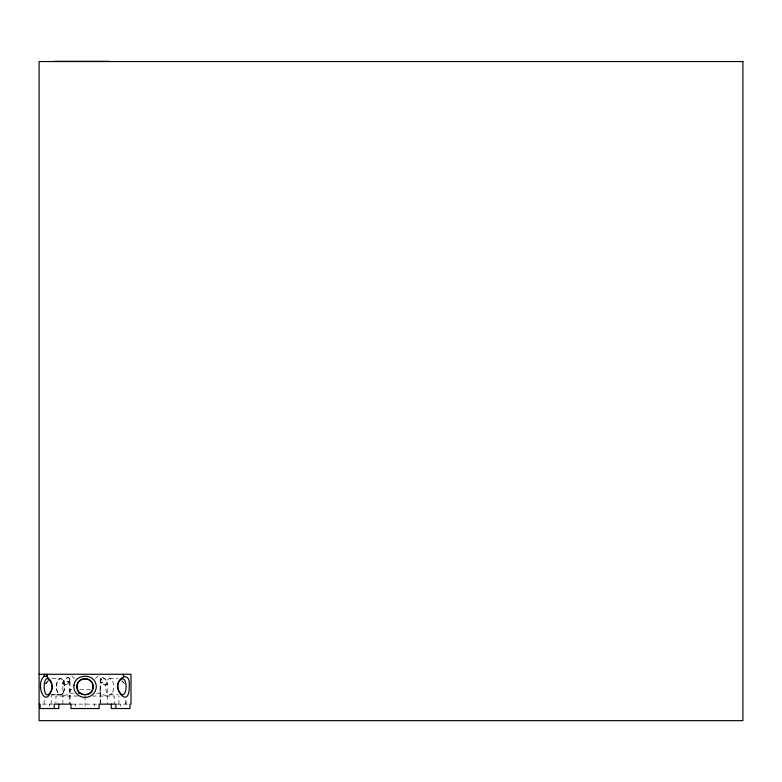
<?xml version="1.0" encoding="UTF-8"?>
<svg xmlns="http://www.w3.org/2000/svg" width="782" height="782" viewBox="0 0 782 782"><rect width="100%" height="100%" fill="white"/><g stroke="black" fill="none" stroke-linecap="round" stroke-linejoin="round"><path stroke-width="0.59" stroke-dasharray="3.91 2.93" d="M44.154 704.132L44.154 699.382M62.853 704.132L62.853 683.351C62.57 680.33 68.425 674.837 69.881 679.363L69.891 704.132L69.891 679.607C68.718 674.602 62.149 680.467 62.883 683.751C64.867 687.476 70.37 682.461 69.881 679.363M100.233 704.132L100.233 679.685C101.074 674.739 107.466 679.998 107.261 683.106L107.271 704.132M100.233 702.92L100.243 679.832C100.252 675.804 105.238 678.141 106.176 680.438A7.439 4.438 31.8 0 1 107.056 682.168C108.151 688.013 99.461 683.576 100.233 679.685M118.923 704.132L118.923 695.677M51.143 704.132L51.192 694.475M125.912 704.132L125.922 699.382L125.961 704.132M107.261 683.106L106.792 684.641M106.44 696.039L100.086 693.204L100.125 689.665L98.102 689.665M69.891 679.607L67.936 683.546L64.437 685.11A2.61 1.593 -26.4 0 1 63.674 684.905L62.853 683.351M98.258 675.843L94.984 678.981M45.718 683.439L48.064 680.927M48.005 681.171L45.923 683.351L47.858 681.327M106.743 684.709L104.143 684.827L101.494 682.784A7.312 4.839 24.5 0 1 100.507 681.005M101.552 682.862L102.804 682.07L101.494 682.784M63.684 696.039L70.038 693.204L73.537 693.204M51.905 694.787L61.192 694.709M51.944 678.668L60.497 678.668M109.627 678.668L118.18 678.668M72.012 689.665L69.999 689.665L70.038 693.204M79.784 689.665L90.341 689.665M96.587 693.204L100.086 693.204M109.627 694.827L118.131 694.827M77.78 696.039L55.923 696.039L55.923 702.979M92.344 696.039L114.201 696.039L114.201 704.132M42.433 704.132L52.502 704.132M72.12 704.132L97.994 704.132M116.567 704.132L127.691 704.132M63.332 681.523L64.769 682.07L63.371 681.415M123.957 683.106L122.012 681.054M71.866 675.843L74.505 678.981M100.712 678.131L101.856 680.184L100.761 678.062M100.497 681.005L100.243 679.832M120.799 704.132L120.799 706.332M94.554 704.132L94.554 706.332M85.062 696.039L85.062 706.332M75.571 704.132L75.571 706.332M49.325 704.132L49.325 706.332M122.872 681.972A7.507 0.508 46.9 0 1 122.451 681.523M48.279 680.721L45.806 683.351L48.279 680.721M69.412 681.523L67.213 681.826L69.373 681.611M60.497 694.827L51.993 694.827L60.497 694.827A8.084 4.037 90 0 0 63.997 682.706A8.084 4.037 90 0 0 56.998 682.706A8.084 4.037 90 0 0 60.497 694.827M124.397 683.439L122.051 680.936L124.397 683.439M63.586 691.943A8.084 4.037 -90 0 0 61.192 678.786A8.084 4.037 -90 0 0 56.695 689.509A8.084 4.037 -90 0 0 63.586 691.943M112.725 691.943A8.084 4.037 -90 0 0 110.33 678.786A8.084 4.037 -90 0 0 105.834 689.509A8.084 4.037 -90 0 0 112.725 691.943"/><path stroke-width="1.17" d="M52.257 688.326L52.277 685.345M44.154 676.322L46.93 676.528L46.93 674.27L46.988 676.557L50.83 681.024L52.042 686.01A9.853 6.823 -90 0 1 51.895 688.825C45.366 710.672 34.838 683.791 44.154 676.322L44.496 674.27L44.496 676.215M51.993 689.509C41.661 710.027 41.534 663.41 52.013 684.015M118.483 690.555C125.667 704.064 129.118 680.702 122.784 678.668C108.972 683.605 128.023 710.506 129.206 688.834A9.853 2.698 -90 0 0 129.235 686.019C130.721 668.825 114.211 678.629 118.307 690.095M54.926 61.328L108.796 61.328M39.12 674.27L131.005 674.27L131.005 704.132L129.988 704.132L129.988 708.531L111.308 708.531L111.308 704.132M78.523 693.204L79.92 693.204M39.12 704.132L40.126 704.132L40.126 708.531L58.816 708.531L58.816 704.132M71.054 704.132L54.212 704.132L54.212 708.531M123.722 676.303L123.194 674.27L123.664 676.322M115.902 708.531L115.902 704.132L99.07 704.132L99.148 708.531L70.976 708.531L70.976 704.132M93.136 686.469C93.948 696.782 76.695 697.505 76.978 686.879C76.333 676.41 93.254 676.352 93.136 686.469M73.958 685.335C73.068 690.887 77.438 696.303 82.872 697.192A11.349 10.997 0 0 0 85.854 697.368C90.624 697.133 95.101 693.566 96.049 688.825A9.853 9.57 -89.9 0 0 96.049 684.651C94.045 673.097 75.199 673.634 73.958 685.335M742.9 61.553L39.1 61.553L39.1 720.672L742.9 720.672L742.9 61.553M79.862 692.94A8.084 8.084 0 0 0 93.019 688.15A8.084 8.084 0 0 0 82.296 679.157A8.084 8.084 0 0 0 79.862 692.94"/></g></svg>
